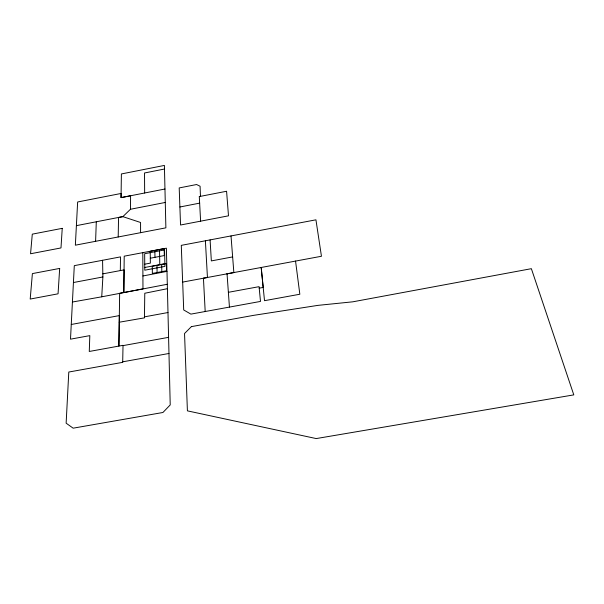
<?xml version="1.0" encoding="UTF-8"?>
<svg xmlns="http://www.w3.org/2000/svg" width="604" height="604" viewBox="0 0 604 604"><rect width="100%" height="100%" fill="white"/><g stroke="black" fill="none" stroke-linecap="round" stroke-linejoin="round"><path stroke-width="0.91" d="M118.203 236.979L118.55 217.47L122.846 216.64L130.509 209.226L130.585 195.749L121.049 197.621L121.11 193.461L77.637 201.985L75.357 245.186L165.881 227.836L164.401 165.428L121.389 173.952L121.049 197.621L164.975 189.014M120.317 270.615L120.513 256.881L74.3 265.647L70.502 339.169L89.815 335.628L89.271 351.468L123.027 345.322L122.688 362.347L68.788 372.034L66.138 423.185L73.152 428.176L162.921 412.494L170.222 404.922L166.991 271.37L142.914 275.975M119.237 322.219L144.447 317.87L144.779 293.25L167.399 288.689M95.598 241.313L96.3 221.789M72.435 302.015L101.729 296.813L102.884 276.964L102.574 260.279M164.484 169.029L144.522 172.986L144.658 193.001M199.32 196.542L200.453 196.315L200.083 186.228L196.587 184.53L179.199 187.927L180.543 225.013L228.493 215.824L226.583 191.257L199.29 196.572L200.611 221.162M101.729 296.813L167.293 284.273M130.479 209.256L165.3 202.453M76.376 225.654L122.876 216.609M179.864 206.998L199.675 203.133M205.39 240.792L315.937 219.818L321.449 256.262L182.642 282.091L181.291 245.352L205.39 240.792L207.444 277.47L203.405 278.225M144.756 267.489L164.877 263.646M150.298 258.21L164.311 255.552L164.152 248.606L150.222 251.264L150.351 263.125L144.733 264.19M102.831 273.861L124.092 269.875L123.843 292.495L119.652 293.28L118.89 346.077L119.343 315.598L71.28 324.476M73.431 282.529L102.884 276.964M232.631 256.911L211.347 260.913L210.086 239.894M227.013 273.831L233.854 272.57L231.015 235.93M228.372 292.306L259.071 286.666L260.498 301.426L190.894 314.118L183.699 309.958L182.672 282.06M259.207 288.168L263.185 287.436L261.192 267.436L264.514 300.686L299.833 294.239L295.545 261.049M144.447 316.858L167.98 312.532M123.02 345.631L168.584 337.342M122.71 361.819L168.977 353.476M122.846 216.64L140.566 222.483L140.589 232.683M227.044 273.801L229.437 307.089M203.435 278.195L205.194 311.513M166.961 271.4L166.387 248.184L124.213 256.179L123.812 292.532L142.967 288.901L142.801 252.653M161.676 264.522L161.827 271.641M159.509 249.497L159.788 264.62M156.972 265.413L157.093 272.532M154.858 250.381L154.964 257.327M59.675 268.418L58.06 293.816L30.2 299.055L32.389 273.597L59.675 268.418M62.235 228.35L60.989 247.934L30.555 253.763L32.291 234.148L62.235 228.35M191.4 326.628L184.537 333.506L187.406 410.856L316.224 438.572L573.8 394.88L531.369 268.682L352.744 301.826L317.953 305.367L253.446 315.379L191.4 326.628M164.56 249.92L144.666 253.71L144.771 270.199L164.937 266.394L164.56 249.92M166.387 263.631L152.268 266.304L152.359 273.431L166.561 270.751L166.387 263.631"/></g></svg>
